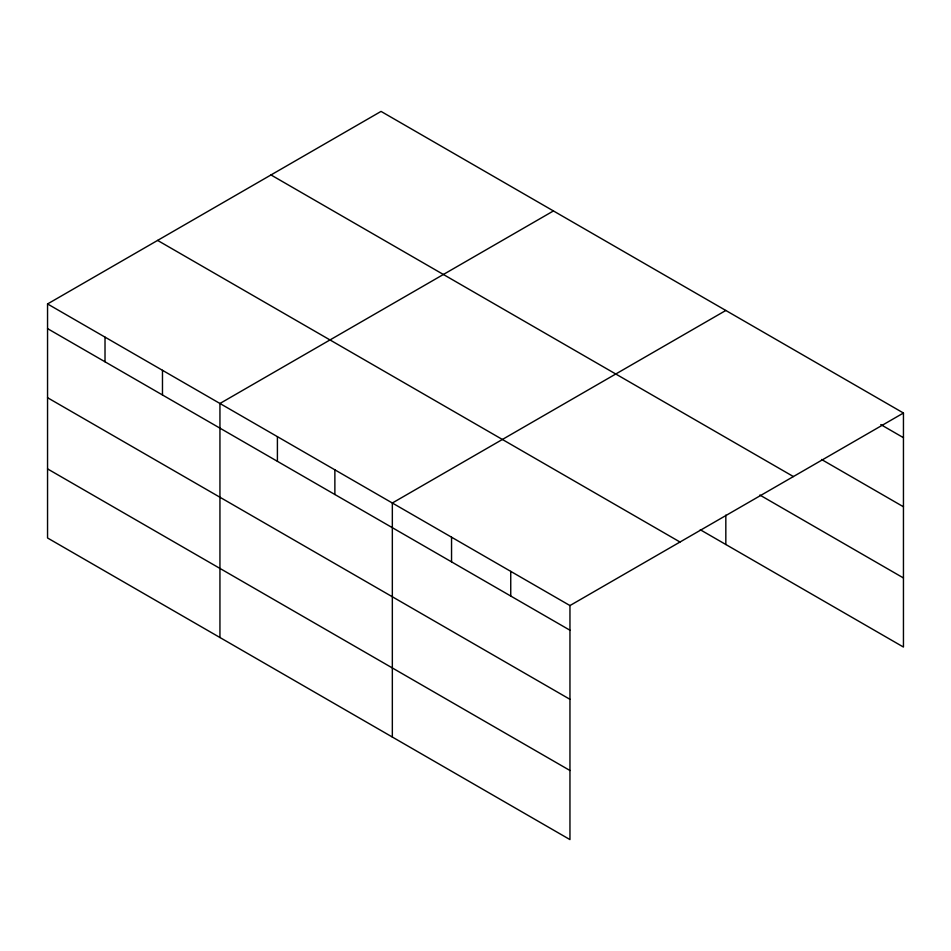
<?xml version="1.0" encoding="UTF-8"?>
<svg xmlns="http://www.w3.org/2000/svg" width="951" height="951" viewBox="0 0 951 951"><rect width="100%" height="100%" fill="white"/><g stroke="black" fill="none" stroke-linecap="round" stroke-linejoin="round"><path stroke-width="1.43" d="M569.958 699.318L569.958 605.561L47.55 303.951L47.55 537.981L569.958 839.59L569.958 699.318L47.55 397.708M47.55 303.951L381.042 111.41L903.45 413.019L903.45 647.049L700.293 529.755M553.434 210.944L219.943 403.486L219.943 637.515M725.827 310.466L392.335 503.008L392.335 737.049M569.958 605.561L903.45 413.019M880.781 424.586L903.45 437.686M821.569 459.499L903.45 506.776M270.987 174.948L793.396 476.558M759.849 495.043L903.45 577.958M157.604 240.413L680.013 542.022M47.55 328.618L569.958 630.228M47.55 468.891L569.958 770.5M725.827 515.097L725.827 544.507M510.746 571.373L510.746 596.039M451.547 537.196L451.547 561.863M334.871 469.83L334.871 494.496M277.407 436.652L277.407 461.318M162.478 370.308L162.478 394.974M105.014 337.13L105.014 361.796"/></g></svg>
